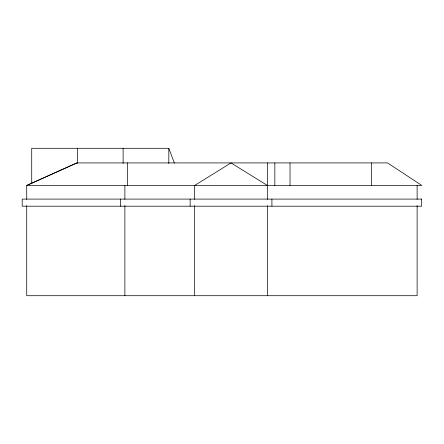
<?xml version="1.0" encoding="UTF-8"?>
<svg xmlns="http://www.w3.org/2000/svg" width="444" height="444" viewBox="0 0 444 444"><rect width="100%" height="100%" fill="white"/><g stroke="black" fill="none" stroke-linecap="round" stroke-linejoin="round"><path stroke-width="0.67" d="M127.617 185.47L127.617 162.926M76.901 162.926L26.718 185.47L421.8 185.459L387.573 162.915L76.873 162.926L26.718 185.47L26.718 199.334M174.387 163.037L168.814 148.29L31.718 148.29L31.718 183.405M267.399 185.47L231.03 162.926L194.666 185.47L194.666 199.334M417.121 185.47L417.121 199.334M417.121 205.578L417.121 295.71L26.718 295.71L26.718 205.578M371.561 162.915L371.561 185.459M290.021 162.915L290.021 185.459M274.847 162.915L274.847 185.459M271.917 199.095L271.917 206.194M267.399 162.915L267.399 199.334M267.399 205.578L267.399 295.71M194.666 205.578L194.666 295.71M190.143 199.095L190.143 206.194M168.814 148.29L168.814 163.436M124.881 185.47L124.881 199.334M124.881 205.578L124.881 295.71M123.116 148.29L123.116 163.436M120.357 199.095L120.357 206.194M77.417 148.29L77.417 163.436M421.645 199.095L22.2 199.095L22.2 206.194L421.645 206.194L421.645 199.095"/></g></svg>
